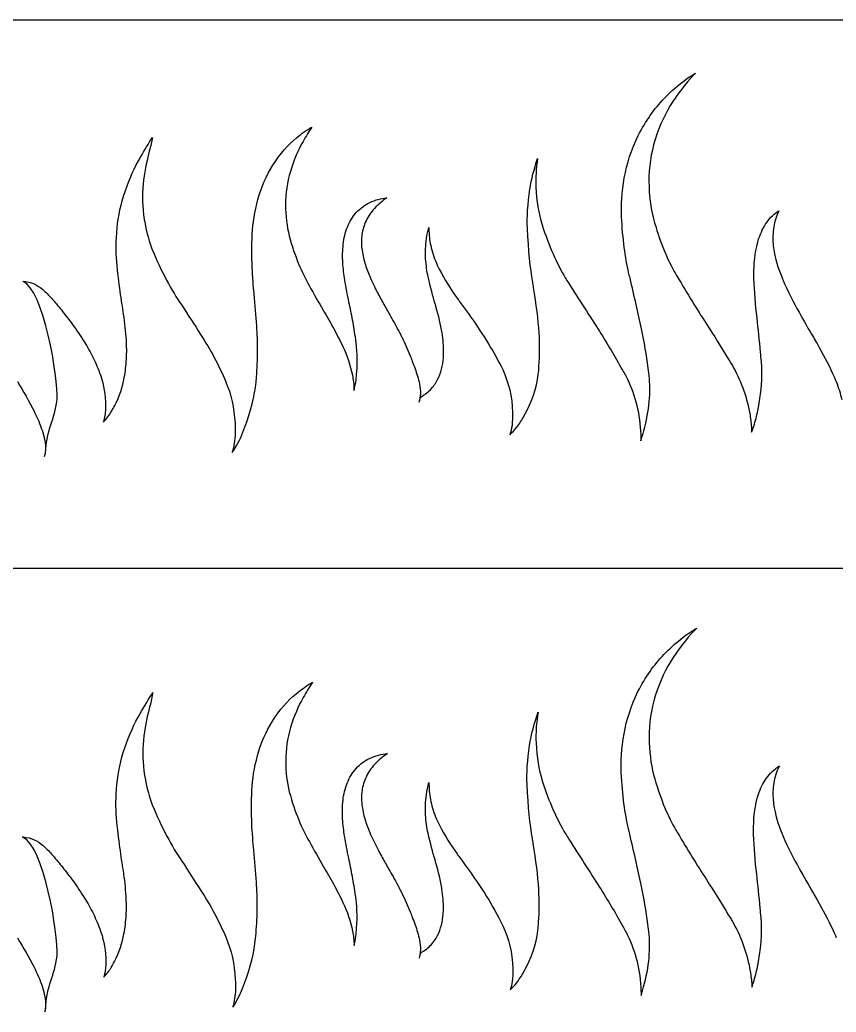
# Model space of a CAD drawing. Extents: x -11 to 6914, y 38 to 2262.
# Drawn here: x 3437 to 4294, y 110 to 1152 of the extents above; entities that cross this region are included whole.
import ezdxf

# ---------------------------------------------------------------- set-up
doc = ezdxf.new("R2010")
doc.units = 0
doc.layers.add('Layer_1', color=7, linetype='CONTINUOUS')

msp = doc.modelspace()

# ---------------------------------------------------------------- linework, layer by layer
at = {"layer": 'Layer_1', "color": 7}
for points in [[(0, 1152), (6912, 1152)], [(3539.25056, 933.126093), (3539.25056, 933.126101)], [(3781.09848, 934.321925), (3781.09848, 934.321933)], [(3452.00008, 740.99888), (3452.00008, 740.998872)], [(0, 575.99996), (6912, 575.99996)], [(4068.6744, 361.219456), (4068.6744, 361.219464)], [(3780.85976, 350.435648), (3780.85976, 350.435648)], [(3796.28824, 327.968536), (3796.28824, 327.968536)], [(3877.72024, 306.219808), (3877.72024, 306.219808)], [(4076.20984, 302.598232), (4076.20984, 302.59824)], [(3865.78232, 297.94412), (3865.78232, 297.944128)], [(4010.18192, 297.17712), (4010.18192, 297.177112)], [(4207.65, 300.555064), (4207.65, 300.555064)], [(4207.74008, 296.433472), (4207.74008, 296.43348)], [(4238.77272, 294.384768), (4238.77272, 294.38476)], [(3461.47528, 284.94176), (3461.47528, 284.94176)], [(3812.5636, 281.915304), (3812.5636, 281.915296)], [(3782.55368, 271.46544), (3782.55368, 271.465448)], [(3898.78752, 272.72708), (3898.78752, 272.72708)], [(3755.73736, 263.265232), (3755.73736, 263.265232)], [(3786.37896, 252.458448), (3786.37896, 252.458456)], [(4210.95768, 254.919776), (4210.95768, 254.919784)], [(3766.7236, 244.090384), (3766.7236, 244.090376)], [(4158.17248, 249.123984), (4158.17248, 249.123976)], [(3503.90704, 231.522632), (3503.90704, 231.522632)], [(3548.66304, 231.795816), (3548.66304, 231.795824)], [(3789.65552, 232.347896), (3789.65552, 232.347904)], [(3982.08792, 239.033584), (3982.08792, 239.033592)], [(4270.51104, 234.662504), (4270.51104, 234.662496)], [(3686.42136, 220.258376), (3686.42136, 220.258384)], [(3881.73864, 213.255176), (3881.73864, 213.255184)], [(3881.9284, 218.477512), (3881.9284, 218.47752)], [(3940.15272, 208.88724), (3940.15272, 208.887232)], [(4290.75432, 196.592472), (4290.75432, 196.592464)]]:
    msp.add_lwpolyline(points, dxfattribs=at)
for points in [[(4113.7532, 1069.395704), (4125.348, 1081.187624), (4136.36344, 1090.04652), (4146.64192, 1096.136752)], [(4146.64192, 1096.136752), (4139.34664, 1088.795664), (4131.3636, 1078.844192), (4122.9524, 1066.284704)], [(4086.56296, 1030.480968), (4094.35992, 1045.784104), (4103.47944, 1058.762992), (4113.7532, 1069.395704)], [(4122.9524, 1066.284704), (4115.46384, 1054.991328), (4109.20184, 1041.60948), (4104.3008, 1026.277104)], [(3727.60976, 1028.086109), (3733.15288, 1032.600989), (3738.51568, 1036.357085), (3743.68664, 1039.407261)], [(3743.68664, 1039.407261), (3740.7524, 1034.910645), (3737.67032, 1029.877997), (3734.48968, 1024.308229)], [(3563.7916, 1007.746773), (3568.1592, 1015.382677), (3572.3448, 1022.337213), (3576.306, 1028.563805)], [(3576.306, 1028.563805), (3575.67976, 1024.555317), (3574.60056, 1019.700541), (3573.08216, 1013.944853)], [(3702.87736, 999.505445), (3710.54976, 1011.430325), (3718.868, 1020.914197), (3727.60976, 1028.086109)], [(3734.48968, 1024.308229), (3729.41656, 1015.510069), (3724.92992, 1004.969693), (3721.22616, 992.823573)], [(4071.95536, 986.148072), (4074.54024, 1000.926408), (4079.41952, 1015.759024), (4086.56296, 1030.480952)], [(4086.56296, 1030.480952), (4086.56296, 1030.48096), (4086.56296, 1030.480968), (4086.56296, 1030.480968)], [(4104.3008, 1026.277104), (4099.9036, 1011.53408), (4097.74312, 996.914832), (4097.74784, 982.559224)], [(3573.08216, 1013.944853), (3570.88224, 1006.048181), (3568.83896, 996.007533), (3567.10328, 983.713485)], [(3547.56816, 971.603165), (3552.368, 985.221181), (3557.78584, 997.342069), (3563.7916, 1007.746773)], [(3972.79008, 974.21672), (3974.42064, 984.719872), (3977.10144, 995.398816), (3980.87192, 1006.217408)], [(3980.87192, 1006.217408), (3979.24544, 996.229288), (3978.63008, 986.250856), (3979.042, 976.313848)], [(3687.12352, 963.404645), (3690.65184, 976.232533), (3695.95472, 988.323045), (3702.87736, 999.505445)], [(3721.22616, 992.823573), (3717.94176, 981.460581), (3716.26376, 969.773053), (3716.15832, 957.926917)], [(3567.10328, 983.713485), (3565.65952, 972.174717), (3565.62792, 959.978197), (3567.14408, 947.193997)], [(4068.96728, 945.213976), (4068.45176, 957.376912), (4069.4156, 971.07216), (4071.95536, 986.148072)], [(4097.74784, 982.559224), (4097.74784, 982.559216), (4097.74784, 982.559216), (4097.74784, 982.559208)], [(4097.74784, 982.559208), (4097.88728, 967.901264), (4099.52832, 954.743624), (4102.51064, 943.128368)], [(3539.25056, 933.126101), (3540.56136, 946.003301), (3543.28752, 958.866157), (3547.56816, 971.603165)], [(3970.11872, 932.938536), (3969.65312, 944.988864), (3970.49136, 958.748512), (3972.79008, 974.21672)], [(3979.042, 976.313848), (3979.80744, 961.6986), (3981.9724, 948.515624), (3985.50152, 936.86396)], [(3681.18952, 927.047853), (3681.76136, 938.370061), (3683.72568, 950.577653), (3687.12352, 963.404629)], [(3687.12352, 963.404629), (3687.12352, 963.404637), (3687.12352, 963.404637), (3687.12352, 963.404645)], [(3790.48656, 949.598989), (3794.76752, 954.300445), (3799.57216, 957.767173), (3804.61864, 960.182357)], [(3804.61864, 960.182357), (3810.5476, 962.996237), (3816.57344, 964.498517), (3822.56912, 965.114397)], [(3822.56912, 965.114397), (3817.99008, 962.007109), (3813.52808, 958.299957), (3809.49064, 953.868213)], [(3716.15832, 957.926917), (3716.15832, 957.926909), (3716.15832, 957.926901), (3716.15832, 957.926893)], [(3716.15832, 957.926893), (3716.20072, 946.065405), (3717.52472, 935.178909), (3719.96272, 925.325429)], [(3781.09848, 934.321933), (3783.38376, 940.073941), (3786.578, 945.221893), (3790.48656, 949.598989)], [(3809.49064, 953.868213), (3806.05552, 950.096469), (3803.0448, 945.736317), (3800.71008, 940.857853)], [(4219.09432, 935.475304), (4222.1848, 940.78688), (4226.22576, 945.462176), (4230.95928, 949.223168)], [(4230.95928, 949.223168), (4232.04168, 950.06964), (4233.14936, 950.851696), (4234.27856, 951.571144)], [(4234.27856, 951.571144), (4233.66824, 950.325064), (4233.09432, 949.051544), (4232.55872, 947.752056)], [(3567.14408, 947.193997), (3567.14408, 947.193989), (3567.14408, 947.193981), (3567.14408, 947.193973)], [(3567.14408, 947.193973), (3568.87136, 934.422261), (3571.77952, 922.499933), (3575.89728, 911.573477)], [(3800.71008, 940.857853), (3798.57624, 936.342573), (3797.14888, 931.529917), (3796.4456, 926.611389)], [(4068.96728, 945.21396), (4068.96728, 945.213968), (4068.96728, 945.213968), (4068.96728, 945.213976)], [(4076.49272, 886.611656), (4072.97704, 902.160502), (4070.24656, 921.801979), (4068.96728, 945.21396)], [(4102.51064, 943.128368), (4102.51064, 943.12836), (4102.51064, 943.128352), (4102.51064, 943.128344)], [(4102.51064, 943.128344), (4108.6904, 920.723745), (4116.19272, 902.326794), (4124.36832, 887.734213)], [(4232.55872, 947.752056), (4230.2372, 941.991224), (4228.8308, 936.04516), (4228.27224, 930.113544)], [(3538.86312, 898.060454), (3538.01184, 908.559014), (3538.08448, 920.232945), (3539.25056, 933.126093)], [(3776.73184, 916.57241), (3777.38688, 922.525149), (3778.83048, 928.539013), (3781.09848, 934.321925)], [(3864.20152, 922.40468), (3864.82376, 926.404896), (3865.57768, 930.290912), (3866.47096, 934.042032)], [(3866.47096, 934.042032), (3866.59928, 931.577376), (3866.76448, 928.838944), (3866.982, 925.806624)], [(3975.72488, 876.447447), (3973.34392, 891.006045), (3971.29144, 909.72744), (3970.11872, 932.938536)], [(3985.50152, 936.86396), (3992.80056, 914.482927), (4001.0676, 895.829788), (4009.96664, 881.151745)], [(4212.016, 918.381079), (4213.55936, 924.183808), (4215.91544, 930.017672), (4219.09432, 935.475304)], [(4228.27224, 930.113528), (4227.71296, 923.991272), (4227.9236, 918.080422), (4228.70032, 912.478311)], [(4228.27224, 930.113544), (4228.27224, 930.113536), (4228.27224, 930.113536), (4228.27224, 930.113528)], [(3681.15912, 892.349651), (3680.75584, 902.956933), (3680.7108, 914.580657), (3681.18952, 927.047853)], [(3719.96272, 925.325429), (3722.87944, 914.437543), (3726.21792, 904.633817), (3729.83936, 895.865286)], [(3796.4456, 926.611381), (3795.75144, 921.643783), (3795.74792, 916.72143), (3796.26816, 911.973699)], [(3796.4456, 926.611389), (3796.4456, 926.611389), (3796.4456, 926.611389), (3796.4456, 926.611381)], [(3863.31304, 900.998694), (3862.90184, 907.837882), (3863.15184, 914.976514), (3864.20152, 922.40468)], [(3866.982, 925.806624), (3867.49024, 920.162313), (3868.5684, 914.239082), (3870.37056, 908.078969)], [(4208.03312, 884.526188), (4207.97392, 895.287737), (4209.00192, 907.03002), (4212.016, 918.381068)], [(4212.016, 918.381068), (4212.016, 918.381072), (4212.016, 918.381075), (4212.016, 918.381079)], [(3575.89728, 911.573477), (3580.77488, 899.577916), (3585.8904, 888.545502), (3591.19824, 878.586256)], [(3776.31136, 896.830795), (3775.9576, 903.276954), (3776.03752, 909.918967), (3776.73184, 916.57241)], [(3796.26816, 911.973699), (3796.26816, 911.973697), (3796.26816, 911.973694), (3796.26816, 911.973692)], [(3796.26816, 911.973692), (3796.8784, 906.601882), (3798.01176, 901.436291), (3799.48808, 896.478646)], [(3870.37056, 908.078969), (3872.29872, 901.785814), (3874.66808, 895.750195), (3877.5592, 890.112878)], [(4228.70032, 912.478311), (4230.28512, 901.411642), (4233.43248, 891.268732), (4237.21824, 881.960885)], [(3542.46128, 866.867284), (3541.21096, 876.100937), (3539.98064, 886.463894), (3538.86312, 898.060454)], [(3778.43376, 878.727449), (3777.4232, 884.543502), (3776.66432, 890.623259), (3776.31136, 896.830795)], [(3799.48808, 896.478646), (3800.90992, 891.711965), (3802.6492, 887.123982), (3804.5452, 882.718113)], [(3863.31304, 900.998686), (3863.31304, 900.998688), (3863.31304, 900.998691), (3863.31304, 900.998694)], [(3865.91304, 882.038622), (3864.68856, 887.690779), (3863.78592, 893.980308), (3863.31304, 900.998686)], [(3683.32456, 864.117257), (3682.3544, 872.668489), (3681.58512, 882.115994), (3681.15912, 892.349651)], [(3729.83936, 895.865286), (3733.34696, 887.409418), (3737.1232, 879.798998), (3741.03472, 872.996336)], [(3877.5592, 890.112878), (3877.5592, 890.112874), (3877.5592, 890.11287), (3877.5592, 890.112866)], [(3877.5592, 890.112866), (3883.43272, 879.211027), (3889.61256, 868.983352), (3896.07248, 860.064114)], [(4076.49272, 886.61164), (4076.49272, 886.611646), (4076.49272, 886.611651), (4076.49272, 886.611656)], [(4077.92328, 880.827174), (4077.43408, 882.694954), (4076.9568, 884.623281), (4076.49272, 886.61164)], [(4124.36832, 887.734213), (4124.36832, 887.734208), (4124.36832, 887.734202), (4124.36832, 887.734197)], [(4124.36832, 887.734197), (4125.43552, 885.865911), (4126.51384, 884.053973), (4127.60184, 882.297976)], [(3440.09952, 877.570638), (3440.15952, 877.563918), (3440.22, 877.557086), (3440.28016, 877.550206)], [(3440.28016, 877.550206), (3444.6448, 877.059152), (3448.55648, 876.200085), (3452.09688, 874.668591)], [(3476.14192, 753.159144), (3478.18472, 775.242832), (3461.2428, 869.76472), (3440.58688, 877.338768)], [(3591.19824, 878.586256), (3596.33728, 868.973861), (3601.6652, 860.195549), (3607.11848, 852.326585)], [(3782.74904, 855.529014), (3781.15272, 863.31249), (3779.6532, 871.052338), (3778.43376, 878.727449)], [(3804.5452, 882.718113), (3804.5452, 882.718109), (3804.5452, 882.718105), (3804.5452, 882.718102)], [(3804.5452, 882.718102), (3806.9968, 876.950274), (3809.70336, 871.36301), (3812.54728, 865.909189)], [(3865.91304, 882.03861), (3865.91304, 882.038614), (3865.91304, 882.038618), (3865.91304, 882.038622)], [(3873.26624, 853.869901), (3870.94728, 861.791696), (3868.42968, 871.004402), (3865.91304, 882.03861)], [(3975.72488, 876.44744), (3975.72488, 876.447442), (3975.72488, 876.447445), (3975.72488, 876.447447)], [(3976.68936, 871.044574), (3976.36296, 872.784488), (3976.04112, 874.585172), (3975.72488, 876.44744)], [(4009.96664, 881.151745), (4009.96664, 881.15174), (4009.96664, 881.151736), (4009.96664, 881.151731)], [(4009.96664, 881.151731), (4011.1288, 879.276461), (4012.3016, 877.459237), (4013.48392, 875.700494)], [(4013.48392, 875.700494), (4024.75304, 857.713246), (4035.65104, 840.834249), (4045.76392, 825.093688)], [(4089.99848, 827.570234), (4086.55936, 844.013773), (4082.31352, 861.76029), (4077.92328, 880.827174)], [(4127.60184, 882.297976), (4138.00408, 864.417355), (4148.2804, 848.095193), (4157.97936, 833.105233)], [(4208.03312, 884.526182), (4208.03312, 884.526184), (4208.03312, 884.526186), (4208.03312, 884.526188)], [(4208.11856, 880.41281), (4208.07296, 881.768854), (4208.04416, 883.140795), (4208.03312, 884.526182)], [(4211.30704, 838.96262), (4209.81456, 852.822934), (4208.39808, 866.754778), (4208.11856, 880.41281)], [(4237.21824, 881.960885), (4237.71016, 880.757195), (4238.2128, 879.56646), (4238.724, 878.388533)], [(4238.724, 878.388533), (4238.724, 878.388529), (4238.724, 878.388526), (4238.724, 878.388522)], [(4238.724, 878.388522), (4243.74472, 866.63378), (4249.54408, 855.54769), (4255.48336, 844.858452)], [(3452.09688, 874.668591), (3455.36, 873.25427), (3458.33864, 871.281714), (3461.27384, 868.72279)], [(3461.27384, 868.72279), (3461.27384, 868.722788), (3461.27384, 868.722786), (3461.27384, 868.722786)], [(3461.27384, 868.722786), (3464.26248, 866.141521), (3467.1884, 863.066902), (3470.22496, 859.692066)], [(3546.13728, 842.83739), (3544.94824, 849.98328), (3543.69248, 857.962743), (3542.46128, 866.867284)], [(3741.03472, 872.996336), (3745.952, 863.957938), (3750.834, 855.383834), (3755.60104, 847.226184)], [(3812.54728, 865.909189), (3812.54728, 865.909186), (3812.54728, 865.909182), (3812.54728, 865.909178)], [(3812.54728, 865.909178), (3814.81032, 861.583694), (3817.15088, 857.316214), (3819.5108, 853.087601)], [(3976.68936, 871.04456), (3976.68936, 871.044565), (3976.68936, 871.044569), (3976.68936, 871.044574)], [(3982.47368, 823.040834), (3981.58152, 837.3618), (3979.5052, 853.294486), (3976.68936, 871.04456)], [(3470.22496, 859.692066), (3473.70944, 855.896862), (3477.19256, 851.697582), (3480.6956, 847.310952)], [(3685.93784, 830.64441), (3685.25688, 841.554422), (3684.32408, 852.727439), (3683.32456, 864.117257)], [(3782.74904, 855.529003), (3782.74904, 855.529006), (3782.74904, 855.52901), (3782.74904, 855.529014)], [(3786.56936, 836.544745), (3785.35216, 843.057669), (3784.04272, 849.376659), (3782.74904, 855.529003)], [(3896.07248, 860.064114), (3896.91384, 858.919958), (3897.76, 857.793986), (3898.6108, 856.687374)], [(3898.6108, 856.687374), (3898.6108, 856.687372), (3898.6108, 856.68737), (3898.6108, 856.687369)], [(3898.6108, 856.687369), (3906.84624, 845.465145), (3914.91072, 834.040703), (3922.4336, 822.664284)], [(3480.6956, 847.310952), (3484.06752, 843.08928), (3487.45912, 838.664116), (3490.86288, 834.194725)], [(3607.11848, 852.326585), (3613.96248, 841.822565), (3620.60048, 831.544066), (3626.95416, 821.535056)], [(3755.60104, 847.226184), (3755.60104, 847.226181), (3755.60104, 847.226178), (3755.60104, 847.226174)], [(3755.60104, 847.226174), (3759.4276, 840.793149), (3763.1044, 834.396972), (3766.59032, 828.03721)], [(3819.5108, 853.087601), (3821.81424, 848.952713), (3824.14496, 844.841934), (3826.47512, 840.742166)], [(3874.1644, 850.865042), (3873.86848, 851.848001), (3873.56888, 852.849271), (3873.26624, 853.869901)], [(3874.1644, 850.865038), (3874.1644, 850.865039), (3874.1644, 850.865041), (3874.1644, 850.865042)], [(3880.53432, 823.280046), (3879.1828, 831.87291), (3876.994, 840.985614), (3874.1644, 850.865038)], [(4255.48336, 844.858452), (4260.418, 835.956187), (4265.47872, 827.25815), (4270.46904, 818.64871)], [(3490.86288, 834.194725), (3495.24616, 828.312773), (3499.5436, 822.060061), (3503.66496, 815.526803)], [(3548.9528, 815.804477), (3548.45968, 824.348723), (3547.49592, 833.345502), (3546.13728, 842.83739)], [(3789.84544, 816.458135), (3788.876, 823.45628), (3787.75904, 830.13809), (3786.56936, 836.544745)], [(3826.47512, 840.742166), (3829.85992, 834.816076), (3833.14344, 828.842439), (3836.26576, 822.80406)], [(4211.30704, 838.962615), (4211.30704, 838.962617), (4211.30704, 838.962618), (4211.30704, 838.96262)], [(4214.93136, 803.059513), (4213.8908, 815.373125), (4212.54992, 827.337702), (4211.30704, 838.962615)], [(3686.82184, 804.339153), (3686.87304, 813.277329), (3686.5416, 822.049432), (3685.93784, 830.64441)], [(3766.59032, 828.03721), (3766.59032, 828.037206), (3766.59032, 828.037203), (3766.59032, 828.0372)], [(3766.59032, 828.0372), (3769.99488, 821.75991), (3773.2352, 815.398858), (3776.29544, 808.967617)], [(3882.10264, 802.44359), (3882.21288, 809.166414), (3881.65816, 816.102714), (3880.53432, 823.280046)], [(4045.76392, 825.093688), (4045.76392, 825.093684), (4045.76392, 825.093681), (4045.76392, 825.093677)], [(4045.76392, 825.093677), (4054.17136, 811.787622), (4062.0844, 798.505106), (4069.34056, 785.229827)], [(4089.99848, 827.570226), (4089.99848, 827.570229), (4089.99848, 827.570231), (4089.99848, 827.570234)], [(4096.83544, 786.278079), (4095.2232, 799.927473), (4092.86184, 813.680357), (4089.99848, 827.570226)], [(4157.97936, 833.105233), (4157.97936, 833.105228), (4157.97936, 833.105224), (4157.97936, 833.105219)], [(4157.97936, 833.105219), (4166.04168, 820.467696), (4173.75328, 808.14544), (4180.97576, 796.069083)], [(3503.66496, 815.526803), (3503.66496, 815.526802), (3503.66496, 815.526801), (3503.66496, 815.5268)], [(3503.66496, 815.5268), (3506.9548, 810.357624), (3510.10848, 804.917494), (3513.0232, 799.214805)], [(3549.07912, 795.78438), (3549.44624, 802.37977), (3549.3856, 809.064472), (3548.9528, 815.804477)], [(3626.95416, 821.535056), (3626.95416, 821.535054), (3626.95416, 821.535051), (3626.95416, 821.53505)], [(3626.95416, 821.53505), (3632.0628, 813.656065), (3636.87688, 805.600655), (3641.32864, 797.384694)], [(3789.84544, 816.458123), (3789.84544, 816.458127), (3789.84544, 816.458131), (3789.84544, 816.458135)], [(3791.00584, 782.205617), (3791.94184, 794.95819), (3791.39592, 806.301927), (3789.84544, 816.458123)], [(3836.26576, 822.80406), (3836.91696, 821.543493), (3837.5616, 820.280872), (3838.1988, 819.015891)], [(3838.1988, 819.015891), (3841.52616, 812.256787), (3844.51096, 805.647126), (3847.0688, 799.077114)], [(3922.4336, 822.664284), (3928.68632, 813.098445), (3934.58648, 803.173935), (3939.94656, 792.914849)], [(3982.22992, 788.236712), (3983.19184, 799.351791), (3983.22016, 810.952217), (3982.47368, 823.040834)], [(4270.46904, 818.64871), (4271.7824, 816.418157), (4273.0816, 814.181933), (4274.36432, 811.939725)], [(3685.57904, 776.781442), (3686.38904, 786.312251), (3686.776, 795.502766), (3686.82184, 804.339138)], [(3686.82184, 804.339138), (3686.82184, 804.339143), (3686.82184, 804.339148), (3686.82184, 804.339153)], [(3776.29544, 808.967617), (3776.29544, 808.967613), (3776.29544, 808.96761), (3776.29544, 808.967606)], [(3776.29544, 808.967606), (3780.90232, 799.616558), (3784.23096, 789.473901), (3786.35408, 778.727836)], [(3881.91632, 797.213021), (3882.03976, 798.957655), (3882.1008, 800.704274), (3882.10264, 802.443582)], [(3882.10264, 802.443582), (3882.10264, 802.443585), (3882.10264, 802.443587), (3882.10264, 802.44359)], [(4214.93136, 803.059502), (4214.93136, 803.059506), (4214.93136, 803.059509), (4214.93136, 803.059513)], [(4215.8852, 793.234939), (4215.65104, 796.617062), (4215.32832, 799.889225), (4214.93136, 803.059502)], [(4274.36432, 811.939725), (4280.28056, 801.5845), (4285.86512, 791.17062), (4290.70984, 780.563301)], [(3513.0232, 799.214805), (3515.86896, 793.613639), (3518.49352, 787.696121), (3520.80936, 781.444699)], [(3546.7776, 776.248958), (3547.972, 782.747096), (3548.72312, 789.279429), (3549.07912, 795.78438)], [(3641.32864, 797.384694), (3641.32864, 797.384692), (3641.32864, 797.38469), (3641.32864, 797.384688)], [(3641.32864, 797.384688), (3645.67728, 789.252885), (3649.70232, 780.7723), (3653.35848, 771.954823)], [(3847.0688, 799.077114), (3847.0688, 799.07711), (3847.0688, 799.077107), (3847.0688, 799.077104)], [(3847.0688, 799.077104), (3847.78352, 797.244305), (3848.4888, 795.427905), (3849.18056, 793.623531)], [(3849.18056, 793.623531), (3849.18056, 793.623528), (3849.18056, 793.623525), (3849.18056, 793.623521)], [(3849.18056, 793.623521), (3851.22968, 788.241695), (3853.19576, 783.021538), (3854.72272, 777.845002)], [(3875.90336, 774.212247), (3879.43752, 781.203254), (3881.35288, 789.143627), (3881.91632, 797.213021)], [(3939.94656, 792.914849), (3939.94656, 792.914846), (3939.94656, 792.914842), (3939.94664, 792.914839)], [(3939.94664, 792.914839), (3941.4596, 790.276765), (3942.8828, 787.537122), (3944.20448, 784.695226)], [(4180.97576, 796.069083), (4180.97576, 796.069079), (4180.97576, 796.069075), (4180.97576, 796.069071)], [(4180.97576, 796.069071), (4183.02264, 792.969448), (4184.95464, 789.777874), (4186.7704, 786.497794)], [(4211.72056, 739.651224), (4216.11968, 759.790808), (4216.99488, 777.489892), (4215.8852, 793.234939)], [(3790.22888, 774.013342), (3790.55608, 776.800882), (3790.81352, 779.531141), (3791.00584, 782.205617)], [(3944.20448, 784.695226), (3950.32472, 771.448415), (3954.17088, 756.415312), (3954.5732, 739.62484)], [(3981.56008, 779.460466), (3981.9308, 782.457814), (3982.15352, 785.386647), (3982.22992, 788.236702)], [(3982.22992, 788.236702), (3982.22992, 788.236706), (3982.22992, 788.236709), (3982.22992, 788.236712)], [(4069.34056, 785.229827), (4069.34056, 785.229826), (4069.34056, 785.229823), (4069.34056, 785.229822)], [(4069.34056, 785.229822), (4071.44864, 781.82946), (4073.40856, 778.287767), (4075.21392, 774.606214)], [(4098.29584, 775.383056), (4097.96832, 779.148682), (4097.47904, 782.780674), (4096.83544, 786.278079)], [(4186.7704, 786.497794), (4195.17864, 771.176422), (4200.97408, 754.536744), (4203.96384, 736.779776)], [(3434.49672, 772.09598), (3440.78208, 761.846456), (3446.7588, 751.536928), (3452.00008, 740.99888)], [(3520.80936, 781.444699), (3524.26512, 772.380068), (3526.55392, 762.202905), (3526.99384, 750.911525)], [(3536.76728, 746.930109), (3541.8988, 756.812053), (3545.22904, 766.80592), (3546.7776, 776.248947)], [(3546.7776, 776.248947), (3546.7776, 776.24895), (3546.7776, 776.248954), (3546.7776, 776.248958)], [(3653.35848, 771.954823), (3653.35848, 771.954818), (3653.35848, 771.954813), (3653.35848, 771.954808)], [(3653.35848, 771.954808), (3658.95376, 759.113717), (3662.27776, 744.471333), (3663.09592, 728.195541)], [(3675.51648, 729.933965), (3681.492, 747.223285), (3684.72672, 762.910438), (3685.57904, 776.781442)], [(3786.35408, 778.727836), (3786.7996, 776.470454), (3787.192, 774.193002), (3787.53168, 771.896862)], [(3787.53168, 771.896862), (3787.87424, 768.750797), (3788.04976, 765.6951), (3788.06496, 762.728244)], [(3788.06496, 762.728244), (3788.99232, 766.471434), (3789.70896, 770.235268), (3790.22888, 774.013342)], [(3854.72272, 777.845002), (3855.54512, 775.127802), (3856.2488, 772.393623), (3856.78064, 769.630881)], [(3872.74096, 768.878213), (3873.9112, 770.570542), (3874.96368, 772.347838), (3875.90336, 774.212247)], [(3966.53952, 735.657984), (3974.90392, 750.514936), (3979.89048, 765.443718), (3981.56008, 779.460466)], [(4075.21392, 774.606214), (4083.58688, 757.369424), (4088.47096, 737.883112), (4089.20696, 716.272472)], [(4091.27536, 716.295384), (4097.77728, 738.00432), (4099.8572, 757.75848), (4098.29584, 775.383056)], [(4290.70984, 780.563301), (4290.70984, 780.563299), (4290.70984, 780.563298), (4290.70984, 780.563296)], [(4290.70984, 780.563296), (4291.9916, 777.736169), (4293.23, 774.916318), (4294.39088, 772.095667)], [(4294.39088, 772.095667), (4296.92024, 765.77975), (4298.96952, 759.53372), (4300.22584, 753.23084)], [(3856.78064, 769.630881), (3857.44936, 766.172477), (3857.8576, 762.707246), (3857.77632, 759.299189)], [(3863.23128, 759.20048), (3866.83736, 761.84356), (3870.11232, 765.093078), (3872.74096, 768.878213)], [(3464.15824, 696.31184), (3464.9492, 723.934048), (3474.09904, 731.075464), (3476.14192, 753.159144)], [(3526.99384, 750.911525), (3527.08768, 748.545053), (3527.10056, 746.134125), (3527.02664, 743.679117)], [(3857.77632, 759.299189), (3857.70112, 756.101205), (3857.21904, 752.929893), (3856.19928, 749.977197)], [(3856.7576, 755.01312), (3858.74208, 756.193776), (3860.66752, 757.373784), (3862.50824, 758.679216)], [(3862.50824, 758.679216), (3862.7508, 758.850696), (3862.99184, 759.024408), (3863.23128, 759.20048)], [(3452.00008, 740.998872), (3453.35376, 738.259712), (3454.66688, 735.523392), (3455.90504, 732.780968)], [(3527.02664, 743.679117), (3526.78088, 738.940301), (3526.0932, 734.233701), (3524.93432, 729.608029)], [(3524.93432, 729.608029), (3528.11576, 733.021221), (3530.9304, 736.740693), (3533.32784, 740.743229)], [(3533.32784, 740.743229), (3534.55368, 742.790853), (3535.70024, 744.855141), (3536.76728, 746.930109)], [(3455.90504, 732.780968), (3458.6872, 726.484448), (3460.9968, 720.219768), (3462.48312, 713.844456)], [(3671.42944, 718.855973), (3672.91488, 722.605413), (3674.27624, 726.298973), (3675.51648, 729.933965)], [(3954.5732, 739.62484), (3954.6476, 735.030536), (3954.48056, 730.529624), (3954.04488, 726.13648)], [(3959.06936, 724.130216), (3961.79712, 727.720464), (3964.28576, 731.561264), (3966.53952, 735.657984)], [(4203.96384, 736.779776), (4204.7188, 731.902704), (4205.28264, 727.209888), (4205.63184, 722.692056)], [(4207.33728, 723.379136), (4209.07304, 728.72232), (4210.51824, 734.152208), (4211.72056, 739.651224)], [(3663.09592, 728.195541), (3663.27184, 724.771869), (3663.33696, 721.287781), (3663.28944, 717.744853)], [(3954.04488, 726.13648), (3953.5264, 722.728384), (3952.72152, 719.4616), (3951.61744, 716.35192)], [(3951.61744, 716.35192), (3954.35888, 718.716392), (3956.84792, 721.308264), (3959.06936, 724.130216)], [(4205.56144, 718.90808), (4206.19624, 720.379952), (4206.78776, 721.870552), (4207.33728, 723.379136)], [(4205.63184, 722.692056), (4205.64384, 721.405392), (4205.62064, 720.144152), (4205.56144, 718.90808)], [(3462.48312, 713.844456), (3462.56648, 713.486808), (3462.64728, 713.12932), (3462.72536, 712.772008)], [(3462.72536, 712.772008), (3463.4644, 709.349008), (3463.9708, 705.971328), (3464.03368, 702.644344)], [(3660.20416, 697.476613), (3664.67384, 704.332477), (3668.41504, 711.469037), (3671.42944, 718.855973)], [(3663.28944, 717.744853), (3662.94624, 710.741997), (3661.91608, 703.978789), (3660.20416, 697.476613)], [(4089.20696, 716.272472), (4089.25736, 714.136904), (4089.27176, 712.029024), (4089.24696, 709.948944)], [(4089.24696, 709.948944), (4089.96344, 712.034912), (4090.63912, 714.150464), (4091.27536, 716.295384)], [(3464.03368, 702.644344), (3464.09208, 699.358128), (3463.7584, 696.114592), (3462.7872, 693.110464)], [(4113.46128, 485.484064), (4125.68368, 497.922424), (4137.26216, 507.10224), (4148.01208, 513.215968)], [(4148.01208, 513.215968), (4140.40328, 505.77656), (4132.01672, 495.43988), (4123.15576, 482.208768)], [(4086.2644, 446.537104), (4094.06288, 461.851536), (4103.18448, 474.84128), (4113.46128, 485.484064)], [(4123.15576, 482.208768), (4115.66984, 470.9192), (4109.41024, 457.54256), (4104.51144, 442.217032)], [(3727.19432, 444.300712), (3733.19408, 449.201032), (3738.98248, 453.213), (3744.54472, 456.403528)], [(3744.54472, 456.403528), (3741.39824, 451.636848), (3738.07464, 446.24384), (3734.63616, 440.223112)], [(3563.4716, 423.523568), (3568.13768, 431.693592), (3572.59608, 439.084656), (3576.79456, 445.639664)], [(3576.79456, 445.639664), (3576.18296, 441.467568), (3575.05136, 436.329224), (3573.4164, 430.157672)], [(3702.44488, 415.63832), (3710.12184, 427.592152), (3718.44552, 437.10368), (3727.19432, 444.300712)], [(3734.63616, 440.223112), (3729.56544, 431.429928), (3725.08128, 420.896296), (3721.38016, 408.758864)], [(4071.65696, 402.174832), (4074.24072, 416.961936), (4079.11976, 431.804272), (4086.2644, 446.537088)], [(4086.2644, 446.537088), (4086.2644, 446.537088), (4086.2644, 446.537096), (4086.2644, 446.537104)], [(4104.51144, 442.216992), (4100.11616, 427.480608), (4097.95672, 412.868056), (4097.96136, 398.519272)], [(4104.51144, 442.217032), (4104.51144, 442.217016), (4104.51144, 442.217008), (4104.51144, 442.216992)], [(3573.4164, 430.157672), (3571.2044, 422.247648), (3569.1504, 412.191592), (3567.4056, 399.880768)], [(3547.28192, 387.406608), (3552.07104, 401.011608), (3557.47744, 413.1238), (3563.4716, 423.523568)], [(3972.42264, 390.087296), (3974.20208, 401.562264), (3977.23536, 413.248072), (3981.57408, 425.097392)], [(3981.57408, 425.097392), (3979.58728, 414.170224), (3978.80776, 403.251416), (3979.2568, 392.382392)], [(3686.6884, 379.461272), (3690.21496, 392.312856), (3695.51848, 404.428768), (3702.44488, 415.63832)], [(3721.38016, 408.758864), (3718.098, 397.404088), (3716.42112, 385.725208), (3716.31584, 373.88824)], [(3567.4056, 399.880768), (3565.95352, 388.326272), (3565.91656, 376.114512), (3567.4296, 363.315816)], [(4068.6744, 361.219464), (4068.15664, 373.387816), (4069.11864, 387.090016), (4071.65696, 402.174832)], [(4097.96136, 398.519272), (4097.96136, 398.519264), (4097.96136, 398.519248), (4097.96136, 398.51924)], [(4097.96136, 398.51924), (4098.10064, 383.86816), (4099.74088, 370.716544), (4102.72176, 359.106384)], [(3538.98568, 348.971416), (3540.292, 361.833056), (3543.01096, 374.681928), (3547.28192, 387.406608)], [(3969.7588, 348.83688), (3969.29256, 360.878488), (3970.12816, 374.62864), (3972.42264, 390.087296)], [(3979.2568, 392.382392), (3980.02056, 377.759328), (3982.18488, 364.569744), (3985.71408, 352.912552)], [(3680.76504, 343.046304), (3681.33208, 354.383968), (3683.29272, 366.610656), (3686.6884, 379.461272)], [(3790.25944, 365.786216), (3794.54856, 370.513696), (3799.362, 374.002824), (3804.41816, 376.43648)], [(3804.41816, 376.43648), (3810.62256, 379.397856), (3816.93024, 380.924008), (3823.19624, 381.499616)], [(3823.19624, 381.499616), (3818.4036, 378.310344), (3813.72384, 374.473056), (3809.5076, 369.845624)], [(3716.31584, 373.88824), (3716.31584, 373.888232), (3716.31584, 373.888224), (3716.31584, 373.888216)], [(3716.31584, 373.888216), (3716.35744, 362.035832), (3717.68128, 351.157552), (3720.11744, 341.31136)], [(3780.85976, 350.435648), (3783.14576, 356.212184), (3786.34384, 361.384616), (3790.25944, 365.786216)], [(3809.5076, 369.845624), (3806.07328, 366.075272), (3803.06336, 361.716912), (3800.72944, 356.840632)], [(4218.66688, 351.719456), (4221.75864, 357.070992), (4225.80696, 361.788336), (4230.55448, 365.593744)], [(4230.55448, 365.593744), (4231.95024, 366.694592), (4233.38784, 367.688608), (4234.85976, 368.579632)], [(4234.85976, 368.579632), (4234.04936, 366.999536), (4233.29816, 365.37348), (4232.61024, 363.704576)], [(3567.4296, 363.315816), (3567.4296, 363.315808), (3567.4296, 363.3158), (3567.4296, 363.315792)], [(3567.4296, 363.315792), (3569.15392, 350.529608), (3572.06104, 338.595192), (3576.17912, 327.658784)], [(3800.72944, 356.840632), (3798.59624, 352.3274), (3797.16928, 347.516856), (3796.46608, 342.600496)], [(4076.20984, 302.59824), (4072.69184, 318.149992), (4069.95816, 337.797224), (4068.6744, 361.219456)], [(4102.72176, 359.106384), (4108.8984, 336.711256), (4116.398, 318.321872), (4124.57064, 303.734224)], [(4232.61024, 363.704576), (4230.29064, 357.948824), (4228.88528, 352.00772), (4228.32696, 346.08096)], [(3538.6036, 313.949064), (3537.75296, 324.43436), (3537.82368, 336.093704), (3538.98568, 348.9714)], [(3538.98568, 348.9714), (3538.98568, 348.971408), (3538.98568, 348.971408), (3538.98568, 348.971416)], [(3776.49848, 332.622576), (3777.1496, 338.59336), (3778.59136, 344.628312), (3780.85976, 350.435648)], [(3864.05176, 338.219824), (3864.74288, 342.687536), (3865.59856, 347.0132), (3866.62936, 351.167784)], [(3866.62936, 351.167784), (3866.75576, 348.47128), (3866.92672, 345.4338), (3867.16392, 342.027152)], [(3975.36032, 292.390104), (3972.98328, 306.936608), (3970.93256, 325.642256), (3969.7588, 348.83688)], [(3985.71408, 352.912552), (3993.01328, 330.520872), (4001.28144, 311.860296), (4010.18192, 297.17712)], [(4211.59648, 334.522848), (4213.13376, 340.353472), (4215.48712, 346.221248), (4218.66688, 351.719448)], [(4218.66688, 351.719448), (4218.66688, 351.719456), (4218.66688, 351.719456), (4218.66688, 351.719456)], [(4228.32696, 346.080944), (4227.76792, 339.963616), (4227.97832, 334.056992), (4228.7544, 328.458424)], [(4228.32696, 346.08096), (4228.32696, 346.080952), (4228.32696, 346.080952), (4228.32696, 346.080944)], [(3680.74904, 308.308728), (3680.34192, 318.925736), (3680.29216, 330.562288), (3680.76504, 343.046304)], [(3720.11744, 341.31136), (3723.03192, 330.431312), (3726.36832, 320.634552), (3729.98768, 311.872024)], [(3796.46608, 342.600496), (3795.77192, 337.635056), (3795.76832, 332.714608), (3796.28824, 327.968536)], [(3863.18008, 316.861696), (3862.76608, 323.684984), (3863.01048, 330.807632), (3864.05176, 338.219824)], [(3867.16392, 342.027152), (3867.66232, 336.361704), (3868.73416, 330.417952), (3870.53336, 324.238)], [(4207.65, 300.555064), (4207.5796, 311.339912), (4208.5952, 323.118944), (4211.59648, 334.522848)], [(3576.17912, 327.658784), (3581.05736, 315.652336), (3586.17384, 304.6114), (3591.48304, 294.645568)], [(3776.09192, 312.831528), (3775.73376, 319.291184), (3775.80904, 325.9496), (3776.49848, 332.622576)], [(3796.28824, 327.968536), (3796.898, 322.59852), (3798.03096, 317.43448), (3799.50688, 312.478144)], [(3870.53336, 324.238), (3872.4588, 317.924672), (3874.8276, 311.87172), (3877.72024, 306.219808)], [(4228.7544, 328.458424), (4228.7544, 328.458424), (4228.7544, 328.458424), (4228.7544, 328.458416)], [(4228.7544, 328.458416), (4230.3376, 317.398432), (4233.48344, 307.26052), (4237.2676, 297.95596)], [(3542.19616, 282.794832), (3540.94856, 292.016968), (3539.72008, 302.366808), (3538.6036, 313.949064)], [(3778.22696, 294.695832), (3777.21224, 300.52044), (3776.4492, 306.610928), (3776.09192, 312.831528)], [(3865.78232, 297.944128), (3864.55896, 303.584136), (3863.65552, 309.859448), (3863.18008, 316.861696)], [(3682.92352, 280.055392), (3681.95104, 288.611408), (3681.1788, 298.065664), (3680.74904, 308.308728)], [(3729.98768, 311.872024), (3733.49328, 303.42196), (3737.26752, 295.816616), (3741.17704, 289.0182)], [(3799.50688, 312.478144), (3800.92832, 307.71272), (3802.6672, 303.125816), (3804.56272, 298.720816)], [(3877.72024, 306.219808), (3883.59712, 295.2902), (3889.78168, 285.042), (3896.24704, 276.108832)], [(4077.64128, 296.8128), (4077.15184, 298.680856), (4076.67424, 300.609504), (4076.20984, 302.598232)], [(4124.57064, 303.734224), (4124.57064, 303.734216), (4124.57064, 303.734216), (4124.57064, 303.734208)], [(4124.57064, 303.734208), (4125.63744, 301.866536), (4126.71544, 300.055184), (4127.80304, 298.29972)], [(3439.69232, 294.04008), (3439.98408, 294.0088), (3440.27408, 293.97592), (3440.56232, 293.941408)], [(3440.56232, 293.941408), (3444.90768, 293.42848), (3448.80176, 292.542256), (3452.32632, 290.978768)], [(3476.14192, 169.159144), (3478.18472, 191.242832), (3461.2428, 285.76472), (3440.58688, 293.338768)], [(3591.48304, 294.645568), (3596.62328, 285.026808), (3601.95272, 276.243792), (3607.4076, 268.371448)], [(3782.55368, 271.465448), (3780.95448, 279.258584), (3779.45112, 287.009056), (3778.22696, 294.695832)], [(3804.56272, 298.720816), (3807.01384, 292.954184), (3809.72, 287.368056), (3812.5636, 281.915304)], [(3873.12416, 269.82908), (3870.81008, 277.73832), (3868.2964, 286.93296), (3865.78232, 297.94412)], [(3975.36032, 292.390088), (3975.36032, 292.390096), (3975.36032, 292.390096), (3975.36032, 292.390104)], [(3976.32312, 286.991648), (3975.99736, 288.730144), (3975.67608, 290.529352), (3975.36032, 292.390088)], [(4010.18192, 297.177112), (4011.34432, 295.301184), (4012.51728, 293.483336), (4013.69984, 291.724008)], [(4089.71896, 243.551816), (4086.28056, 259.995184), (4082.03408, 277.742888), (4077.64128, 296.8128)], [(4127.80304, 298.29972), (4138.20184, 280.424904), (4148.47544, 264.108552), (4158.17248, 249.123984)], [(4207.74008, 296.43348), (4207.69288, 297.792064), (4207.66248, 299.166744), (4207.65, 300.555064)], [(4210.95768, 254.919784), (4209.4592, 268.795928), (4208.03328, 282.748648), (4207.74008, 296.433472)], [(4237.2676, 297.95596), (4237.75928, 296.75268), (4238.26168, 295.562336), (4238.77272, 294.384768)], [(4238.77272, 294.38476), (4243.79144, 282.633856), (4249.58928, 271.551152), (4255.52752, 260.864792)], [(3452.32632, 290.978768), (3455.57528, 289.534344), (3458.54464, 287.53132), (3461.47528, 284.94176)], [(3461.47528, 284.94176), (3464.45968, 282.329976), (3467.38496, 279.228752), (3470.42424, 275.831096)], [(3545.86224, 258.79448), (3544.67728, 265.931928), (3543.42488, 273.90144), (3542.19616, 282.794832)], [(3741.17704, 289.0182), (3746.09192, 279.9856), (3750.97192, 271.41724), (3755.73736, 263.265232)], [(3812.5636, 281.915296), (3814.82632, 277.590648), (3817.16672, 273.324048), (3819.52648, 269.096336)], [(3982.08792, 239.033592), (3981.2032, 253.339264), (3979.13376, 269.2564), (3976.32312, 286.991648)], [(4013.69984, 291.724008), (4024.9708, 273.73076), (4035.87056, 256.847496), (4045.9852, 241.10392)], [(3470.42424, 275.831096), (3473.91216, 272.011128), (3477.39928, 267.791024), (3480.9068, 263.387248)], [(3685.5404, 246.5684), (3684.8596, 257.481408), (3683.92576, 268.659064), (3682.92352, 280.055392)], [(3786.37896, 252.458456), (3785.16088, 258.978984), (3783.84976, 265.305568), (3782.55368, 271.46544)], [(3896.24704, 276.108832), (3897.08912, 274.962912), (3897.936, 273.835264), (3898.78752, 272.72708)], [(3898.78752, 272.72708), (3907.0296, 261.488488), (3915.10016, 250.050544), (3922.62816, 238.663088)], [(3480.9068, 263.387248), (3484.28312, 259.148992), (3487.67944, 254.710248), (3491.0884, 250.230072)], [(3607.4076, 268.371448), (3614.25344, 257.862848), (3620.8932, 247.581096), (3627.24864, 237.569952)], [(3755.73736, 263.265232), (3759.56248, 256.836616), (3763.23824, 250.445144), (3766.7236, 244.090384)], [(3819.52648, 269.096336), (3821.82976, 264.96236), (3824.1604, 260.85256), (3826.49056, 256.75384)], [(3874.02024, 266.828752), (3873.72504, 267.81028), (3873.42616, 268.81004), (3873.12416, 269.82908)], [(3874.02024, 266.828744), (3874.02024, 266.828744), (3874.02024, 266.828744), (3874.02024, 266.828752)], [(3880.37264, 239.283792), (3879.02648, 247.864912), (3876.84368, 256.964224), (3874.02024, 266.828744)], [(4255.52752, 260.864792), (4260.4612, 251.965032), (4265.52112, 243.26948), (4270.51104, 234.662504)], [(3491.0884, 250.230072), (3495.47768, 244.333456), (3499.78056, 238.067616), (3503.90704, 231.522632)], [(3548.66304, 231.795824), (3548.17504, 240.328736), (3547.21624, 249.314064), (3545.86224, 258.79448)], [(3789.65552, 232.347904), (3788.68656, 239.354344), (3787.56944, 246.04416), (3786.37896, 252.458448)], [(3826.49056, 256.75384), (3829.87528, 250.82928), (3833.1592, 244.857544), (3836.28232, 238.821416)], [(4214.59072, 218.980072), (4213.5492, 231.304328), (4212.20552, 243.281112), (4210.95768, 254.919776)], [(3685.5404, 246.568384), (3685.5404, 246.568392), (3685.5404, 246.568392), (3685.5404, 246.5684)], [(3686.42136, 220.258384), (3686.47416, 229.197352), (3686.144, 237.97108), (3685.5404, 246.568384)], [(3766.7236, 244.090376), (3770.12752, 237.818088), (3773.3676, 231.46252), (3776.428, 225.037272)], [(4045.9852, 241.10392), (4045.9852, 241.10392), (4045.9852, 241.103912), (4045.98528, 241.103912)], [(4045.98528, 241.103912), (4054.39416, 227.795296), (4062.30872, 214.510912), (4069.5664, 201.234368)], [(4089.71896, 243.551808), (4089.71896, 243.551816), (4089.71896, 243.551816), (4089.71896, 243.551816)], [(4096.55168, 202.262088), (4094.9416, 215.909936), (4092.58168, 229.662016), (4089.71896, 243.551808)], [(4158.17248, 249.123976), (4166.23328, 236.491136), (4173.94376, 224.173984), (4181.16568, 212.103056)], [(3503.90704, 231.522632), (3507.20104, 226.344312), (3510.35832, 220.895112), (3513.27608, 215.183432)], [(3548.77736, 211.804184), (3549.14832, 218.389432), (3549.0916, 225.064664), (3548.66304, 231.795816)], [(3627.24864, 237.569952), (3627.24864, 237.569952), (3627.24864, 237.569952), (3627.24864, 237.569944)], [(3627.24864, 237.569944), (3632.35864, 229.689312), (3637.174, 221.63276), (3641.62704, 213.416184)], [(3790.80352, 198.051872), (3791.74752, 210.821056), (3791.20592, 222.17952), (3789.65552, 232.347896)], [(3836.28232, 238.821416), (3836.93368, 237.56132), (3837.57856, 236.299192), (3838.21592, 235.034712)], [(3838.21592, 235.034712), (3841.54456, 228.278496), (3844.53176, 221.671368), (3847.09296, 215.103464)], [(3881.9284, 218.47752), (3882.04248, 225.190304), (3881.49192, 232.116552), (3880.37264, 239.283792)], [(3922.62816, 238.663088), (3922.62824, 238.663088), (3922.62824, 238.663088), (3922.62824, 238.66308)], [(3922.62824, 238.66308), (3928.8852, 229.087768), (3934.7892, 219.15448), (3940.15272, 208.88724)], [(3981.82448, 204.271984), (3982.7932, 215.371792), (3982.82816, 226.958048), (3982.08792, 239.033584)], [(4270.51104, 234.662496), (4271.82416, 232.43256), (4273.1232, 230.197016), (4274.40584, 227.955544)], [(3685.1712, 192.700464), (3685.98432, 202.230488), (3686.37376, 211.421152), (3686.42136, 220.258376)], [(3776.428, 225.037272), (3776.428, 225.037264), (3776.428, 225.037264), (3776.428, 225.037256)], [(3776.428, 225.037256), (3781.03472, 215.694984), (3784.3656, 205.563328), (3786.49376, 194.830568)], [(4214.59072, 218.980056), (4214.59072, 218.980064), (4214.59072, 218.980064), (4214.59072, 218.980072)], [(4215.5456, 209.146848), (4215.31144, 212.532072), (4214.98832, 215.807128), (4214.59072, 218.980056)], [(4274.40584, 227.955544), (4280.3216, 217.60384), (4285.9072, 207.194424), (4290.75432, 196.592472)], [(3513.27608, 215.183432), (3513.27608, 215.183424), (3513.27608, 215.183424), (3513.27608, 215.183424)], [(3513.27608, 215.183424), (3516.12488, 209.573224), (3518.752, 203.64632), (3521.07008, 197.385208)], [(3546.46536, 192.302544), (3547.66304, 198.788264), (3548.41768, 205.309376), (3548.77736, 211.804184)], [(3641.62704, 213.416184), (3641.62704, 213.416176), (3641.62704, 213.416176), (3641.62704, 213.416176)], [(3641.62704, 213.416176), (3645.97696, 205.28372), (3650.0032, 196.802912), (3653.6608, 187.98572)], [(3847.09296, 215.103464), (3847.09296, 215.103464), (3847.09296, 215.103464), (3847.09296, 215.103456)], [(3847.09296, 215.103456), (3847.80864, 213.27116), (3848.51496, 211.455176), (3849.2076, 209.651128)], [(3849.2076, 209.651128), (3849.2076, 209.65112), (3849.2076, 209.65112), (3849.2076, 209.65112)], [(3849.2076, 209.65112), (3851.25968, 204.270336), (3853.22848, 199.050152), (3854.75808, 193.872536)], [(3875.72488, 190.307), (3879.25496, 197.276736), (3881.17072, 205.199768), (3881.73864, 213.255176)], [(3881.73864, 213.255184), (3881.86304, 214.996864), (3881.92528, 216.740744), (3881.9284, 218.477512)], [(3940.15272, 208.887232), (3941.66688, 206.247096), (3943.09112, 203.505256), (3944.4136, 200.661032)], [(4181.16568, 212.103056), (4181.16568, 212.103048), (4181.16568, 212.103048), (4181.16568, 212.10304)], [(4181.16568, 212.10304), (4183.21224, 209.004784), (4185.144, 205.814736), (4186.95968, 202.536344)], [(4211.35864, 155.51276), (4215.77208, 175.670296), (4216.65552, 193.386912), (4215.5456, 209.146848)], [(3790.02104, 189.848872), (3790.35024, 192.640048), (3790.60952, 195.373888), (3790.80352, 198.051872)], [(3944.4136, 200.661032), (3950.53776, 187.40316), (3954.38416, 172.35712), (3954.78384, 155.551968)], [(3981.14864, 195.508368), (3981.5212, 198.50116), (3981.74592, 201.425792), (3981.82448, 204.271968)], [(3981.82448, 204.271968), (3981.82448, 204.271976), (3981.82448, 204.271976), (3981.82448, 204.271984)], [(4069.5664, 201.234368), (4069.5664, 201.23436), (4069.5664, 201.23436), (4069.5664, 201.23436)], [(4069.5664, 201.23436), (4071.67488, 197.83368), (4073.6352, 194.29168), (4075.44104, 190.609856)], [(4096.55168, 202.262072), (4096.55168, 202.262072), (4096.55168, 202.26208), (4096.55168, 202.262088)], [(4098.01032, 191.368352), (4097.68344, 195.133512), (4097.1948, 198.765072), (4096.55168, 202.262072)], [(4186.95968, 202.536344), (4195.36752, 187.222992), (4201.16584, 170.594072), (4204.1624, 152.850744)], [(3434.53776, 188.11344), (3440.82272, 177.867464), (3446.80056, 167.562464), (3452.04448, 157.029864)], [(3521.07008, 197.385208), (3524.52976, 188.306336), (3526.8184, 178.111976), (3527.25504, 166.800736)], [(3536.45048, 163.05392), (3541.57936, 172.906856), (3544.91128, 182.87768), (3546.46536, 192.302544)], [(3653.6608, 187.98572), (3653.6608, 187.98572), (3653.6608, 187.985712), (3653.6608, 187.985704)], [(3653.6608, 187.985704), (3659.25816, 175.144992), (3662.584, 160.503752), (3663.40504, 144.230408)], [(3675.09112, 145.862896), (3681.07344, 163.146), (3684.31448, 178.830552), (3685.1712, 192.700464)], [(3786.49376, 194.830568), (3786.94032, 192.575992), (3787.33392, 190.301432), (3787.67488, 188.00828)], [(3787.67488, 188.00828), (3787.97448, 185.27536), (3788.14808, 182.610744), (3788.19984, 180.013424)], [(3788.19984, 180.013424), (3788.96232, 183.27812), (3789.56632, 186.558008), (3790.02104, 189.848872)], [(3854.75808, 193.872536), (3855.58176, 191.154768), (3856.28664, 188.419864), (3856.81968, 185.656232)], [(3872.56696, 184.99012), (3873.73536, 186.677008), (3874.7864, 188.448584), (3875.72488, 190.307)], [(3966.11896, 151.791424), (3974.48024, 166.612048), (3979.47064, 181.51312), (3981.14864, 195.508368)], [(4075.44104, 190.609856), (4083.81584, 173.37176), (4088.70168, 153.884816), (4089.44024, 132.274448)], [(4090.9784, 132.291344), (4097.48456, 153.994792), (4099.56872, 173.745888), (4098.01032, 191.368352)], [(4290.75432, 196.592464), (4292.0368, 193.766864), (4293.27592, 190.94844), (4294.43776, 188.12912)], [(3856.81968, 185.656232), (3857.48976, 182.19664), (3857.89912, 178.729768), (3857.81864, 175.319632)], [(3863.08824, 175.3428), (3866.67904, 177.978928), (3869.94384, 181.218288), (3872.56696, 184.990112)], [(3872.56696, 184.990112), (3872.56696, 184.990112), (3872.56696, 184.990112), (3872.56696, 184.99012)], [(3464.15824, 112.31184), (3464.9492, 139.934048), (3474.09904, 147.075464), (3476.14192, 169.159144)], [(3527.25504, 166.800736), (3527.34824, 164.430064), (3527.36032, 162.01484), (3527.28544, 159.55544)], [(3857.81864, 175.319632), (3857.74904, 172.315536), (3857.31992, 169.33472), (3856.42376, 166.535984)], [(3857.12512, 171.442096), (3858.93128, 172.531424), (3860.68568, 173.625712), (3862.36832, 174.822568)], [(3862.36832, 174.822568), (3862.60976, 174.993752), (3862.84976, 175.167112), (3863.08824, 175.3428)], [(3452.04448, 157.029864), (3452.04448, 157.029856), (3452.04448, 157.029856), (3452.04448, 157.029848)], [(3452.04448, 157.029848), (3453.39888, 154.292208), (3454.7128, 151.557304), (3455.95192, 148.816184)], [(3527.28544, 159.55544), (3527.06, 155.2398), (3526.46856, 150.951248), (3525.48912, 146.72636)], [(3525.48912, 146.72636), (3528.31552, 149.867592), (3530.83608, 153.259976), (3533.01312, 156.88612)], [(3533.01312, 156.88612), (3534.23808, 158.927144), (3535.38392, 160.985072), (3536.45048, 163.05392)], [(3455.95192, 148.816184), (3455.95192, 148.816184), (3455.95192, 148.816184), (3455.95192, 148.816176)], [(3455.95192, 148.816176), (3458.73656, 142.523008), (3461.05016, 136.260568), (3462.54184, 129.886352)], [(3954.78384, 155.551968), (3954.85744, 150.953488), (3954.68952, 146.44872), (3954.25264, 142.052016)], [(3958.6532, 140.293536), (3961.37888, 143.874024), (3963.86616, 147.704848), (3966.11896, 151.791424)], [(4204.1624, 152.850744), (4204.91928, 147.977536), (4205.48528, 143.2884), (4205.83696, 138.774064)], [(4206.96224, 139.227128), (4208.7028, 144.574112), (4210.15232, 150.008504), (4211.35864, 155.51276)], [(3663.40504, 144.230408), (3663.58152, 140.807248), (3663.64728, 137.323728), (3663.60048, 133.781432)], [(3670.99976, 134.78928), (3672.48664, 138.537088), (3673.84944, 142.2292), (3675.09112, 145.862896)], [(3954.25264, 142.052016), (3953.79752, 139.064648), (3953.1224, 136.185904), (3952.2188, 133.4264)], [(3952.2188, 133.4264), (3954.56136, 135.54048), (3956.7096, 137.82892), (3958.6532, 140.293536)], [(4205.81616, 136.262088), (4206.2168, 137.242424), (4206.59872, 138.23084), (4206.96224, 139.227128)], [(4205.83696, 138.774064), (4205.84576, 137.925704), (4205.83696, 137.088408), (4205.81616, 136.262088)], [(3462.54184, 129.886352), (3462.62552, 129.528744), (3462.70672, 129.171288), (3462.78512, 128.813992)], [(3462.78512, 128.813992), (3463.52728, 125.391128), (3464.03664, 122.012192), (3464.10232, 118.682576)], [(3660.96976, 115.299024), (3664.9144, 121.573176), (3668.25728, 128.077504), (3670.99976, 134.78928)], [(3663.60048, 133.781432), (3663.28968, 127.417048), (3662.41152, 121.25088), (3660.96976, 115.299024)], [(4089.44024, 132.274448), (4089.47784, 130.686616), (4089.49544, 129.114096), (4089.49224, 127.556928)], [(4089.49224, 127.556928), (4090.00984, 129.11876), (4090.50504, 130.696928), (4090.9784, 132.291344)], [(3464.10232, 118.682576), (3464.15832, 115.66936), (3463.88448, 112.690816), (3463.09168, 109.8982)]]:
    msp.add_open_spline(points, degree=3, dxfattribs=at)

doc.saveas('drawing.dxf')
